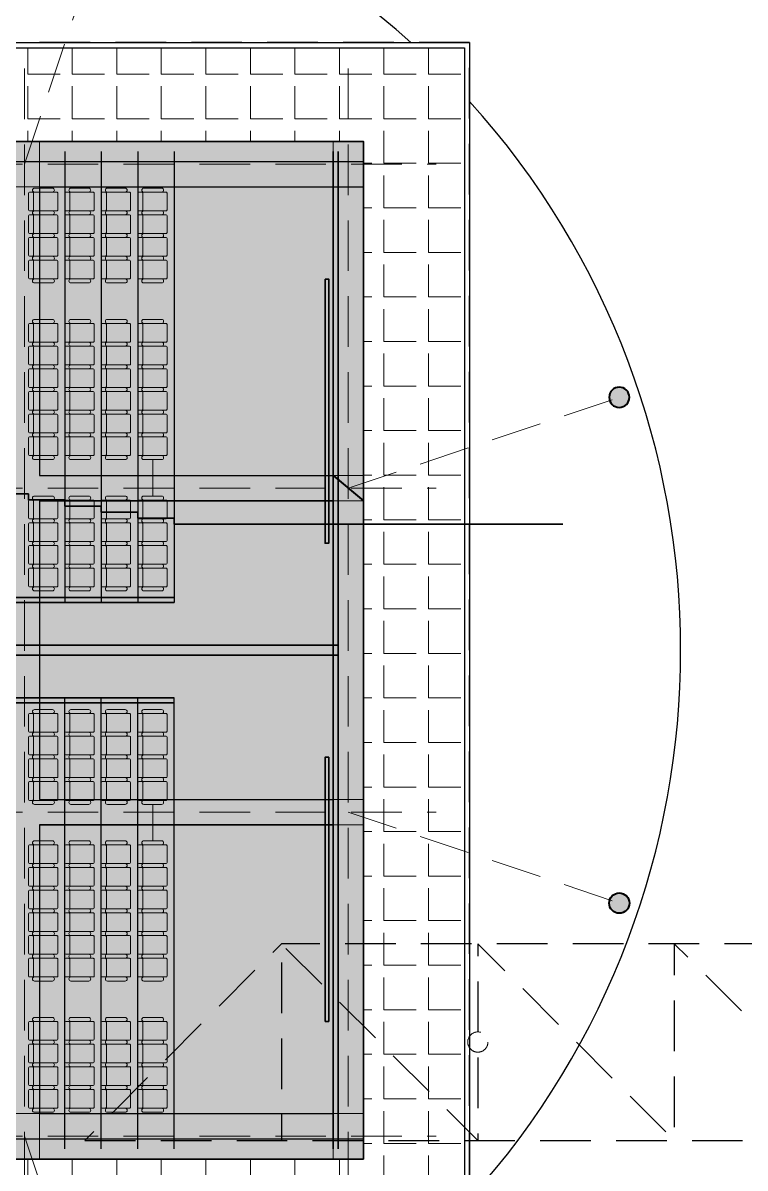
# Model space of a CAD drawing. Header units: inches. Extents: x -1373420 to 1275728, y -1279082 to 1370051.
# Drawn here: x -48688 to -47974, y 22900 to 24031 of the extents above; entities that cross this region are included whole.
import ezdxf

# ---------------------------------------------------------------- set-up
doc = ezdxf.new("R2010")
doc.units = ezdxf.units.IN
doc.header["$LTSCALE"] = 100
doc.header["$MEASUREMENT"] = 0
doc.linetypes.add('DASHED', pattern=[0.75, 0.5, -0.25])
for name, color, linetype, lineweight in [('beam', 40, 'Continuous', 15), ('Boundary', 1, 'Continuous', 35), ('Building', 250, 'Continuous', 60), ('centerline', 250, 'DASHED', 5), ('COLUMN', 1, 'Continuous', 40), ('Hatch', 213, 'Continuous', 13), ('i Furniture', 253, 'Continuous', 18), ('Stucture', 180, 'Continuous', 35), ('WALL', 7, 'Continuous', 35)]:
    doc.layers.add(name, color=color, linetype=linetype, lineweight=lineweight)
doc.layers.add('HS', color=7, linetype='Continuous')

# ---------------------------------------------------------------- blocks, each defined once
blk = doc.blocks.new('A$Cd32af88c')
at = {"layer": 'HS'}
h = blk.add_hatch(color=256, dxfattribs=at)
h.dxf.hatch_style = 1
h.paths.add_polyline_path([(0, 10, 1), (20, 10, 1)])
at = {"layer": 'COLUMN'}
blk.add_circle((10, 10), 10, dxfattribs=at)
blk = doc.blocks.new('A$C284706ac')
at = {"layer": 'COLUMN', "lineweight": 60}
h = blk.add_hatch(color=256, dxfattribs=at)
h.dxf.hatch_style = 1
h.paths.add_polyline_path([(1018.402762244747, 1036.728884257609), (1048.402762244747, 1036.728884257609), (1048.402762244747, 1081.728884257842), (1018.402762244747, 1081.728884257842)])
h.paths.add_polyline_path([(378.4027622446879, 1036.728884257493), (408.4027622446879, 1036.728884257493), (408.4027622446879, 1081.728884257725), (378.4027622446879, 1081.728884257725)])
h.paths.add_polyline_path([(698.4027622447461, 1036.728884257507), (728.4027622447461, 1036.728884257507), (728.4027622447461, 1081.72888425774), (698.4027622447461, 1081.72888425774)])
h.paths.add_polyline_path([(58.40276224474655, 1036.728884257609), (88.40276224474655, 1036.728884257609), (88.40276224474655, 1081.728884257842), (58.40276224474655, 1081.728884257842)])
h.paths.add_polyline_path([(1018.402762244747, 726.7288842577254), (1048.402762244747, 726.7288842577254), (1048.402762244747, 751.7288842577254), (1018.402762244747, 751.7288842577254)])
h.paths.add_polyline_path([(58.40276224474655, 726.7288842577254), (88.40276224474655, 726.7288842577254), (88.40276224474655, 751.7288842577254), (58.40276224474655, 751.7288842577254)])
h.paths.add_polyline_path([(58.40276224474655, 406.7288842577254), (88.40276224474655, 406.7288842577254), (88.40276224474655, 431.7288842577254), (58.40276224474655, 431.7288842577254)])
h.paths.add_polyline_path([(1018.402762244747, 406.7288842577254), (1048.402762244747, 406.7288842577254), (1048.402762244747, 431.7288842577254), (1018.402762244747, 431.7288842577254)])
h.paths.add_polyline_path([(698.4027622447461, 121.7288842580165), (728.4027622447461, 121.7288842580165), (728.4027622447461, 76.72888425778365), (698.4027622447461, 76.72888425778365)])
h.paths.add_polyline_path([(1018.402762244747, 121.7288842578419), (1048.402762244747, 121.7288842578419), (1048.402762244747, 76.72888425760902), (1018.402762244747, 76.72888425760902)])
h.paths.add_polyline_path([(378.4027622447461, 121.7288842579583), (408.4027622447461, 121.7288842579583), (408.4027622447461, 76.72888425772544), (378.4027622447461, 76.72888425772544)])
h.paths.add_polyline_path([(58.40276224474655, 121.7288842578419), (88.40276224474655, 121.7288842578419), (88.40276224474655, 76.72888425760902), (58.40276224474655, 76.72888425760902)])
blk.add_line((1018.402762244747, 751.7288842577254), (1048.402762244747, 726.7288842577254))
at = {"layer": 'beam', "lineweight": 25}
for p, q in [((58.40276224474655, 1061.728884257609), (1048.402762244746, 1061.728884257609)), ((1048.402762244746, 1061.728884257609), (1048.402762244747, 96.72888425784184)), ((728.4027622447461, 1036.728884257609), (728.4027622447461, 751.7288842577254)), ((728.4027622447461, 1036.728884257609), (1018.402762244746, 1036.728884257609)), ((1018.402762244746, 1036.728884257609), (1018.402762244746, 751.7288842577254)), ((728.4027622447461, 751.7288842577254), (1018.402762244747, 751.7288842577254)), ((728.4027622447461, 726.7288842577254), (728.4027622447461, 431.7288842577256)), ((728.4027622447461, 726.7288842577254), (1018.402762244747, 726.7288842577254)), ((1018.402762244746, 726.7288842577254), (1018.402762244746, 431.7288842577254)), ((728.4027622447461, 431.7288842577254), (1018.402762244747, 431.7288842577254)), ((728.4027622447461, 406.7288842577256), (728.4027622447461, 121.7288842580165)), ((728.4027622447461, 406.7288842577254), (1018.402762244747, 406.7288842577254)), ((1018.402762244746, 406.7288842577254), (1018.402762244746, 121.7288842578419)), ((728.4027622447461, 121.7288842578419), (1018.402762244747, 121.7288842578419)), ((58.40276224474655, 96.72888425784186), (1048.402762244747, 96.72888425784184))]:
    blk.add_line(p, q, dxfattribs=at)
for points in [[(728.4027622447461, 1036.728884257609), (728.4027622447461, 751.7288842577254)], [(1018.402762244747, 751.7288842577254), (1018.402762244747, 1036.728884257609), (1048.402762244747, 1036.728884257609), (1048.402762244741, 121.7288842580165)], [(728.4027622447461, 751.7288842577254), (1018.402762244747, 751.7288842577254)], [(1018.402762244747, 726.7288842577254), (728.4027622447461, 726.7288842577254)], [(728.4027622447461, 726.7288842577254), (728.4027622447461, 431.7288842577256)], [(1018.402762244747, 431.7288842577254), (1018.402762244747, 726.7288842577254)], [(728.4027622447461, 431.7288842577254), (1018.402762244747, 431.7288842577254)], [(728.4027622447461, 406.7288842577256), (728.4027622447277, 121.7288842580165)], [(1018.402762244747, 406.7288842577254), (728.4027622447461, 406.7288842577254)], [(1018.402762244747, 121.7288842580165), (1018.402762244747, 406.7288842577254)]]:
    blk.add_lwpolyline(points, dxfattribs=at)
at = {"layer": 'centerline'}
for p, q in [((713.4027622447466, 1059.228884257725), (803.1575591276924, 1327.134461229012)), ((713.4027622447466, 1153.728884257842), (713.4027622447461, 4.728884257609025)), ((1033.402762244746, 1153.728884257842), (1033.402762244746, 4.728884257609025)), ((-13.59723775525345, 1059.228884257725), (1120.402762244747, 1059.228884257725)), ((1033.402762244746, 739.2288842577254), (1301.308339216033, 828.9836811406713)), ((-13.59723775525345, 739.2288842577254), (1120.402762244747, 739.2288842577254)), ((-13.59723775525345, 419.2288842577254), (1120.402762244747, 419.2288842577254)), ((1033.402762244746, 419.2288842577254), (1301.308339216033, 329.4740873747796)), ((-13.59723775525345, 99.22888425772545), (1120.402762244747, 99.22888425772545)), ((713.4027622447466, 99.22888425772544), (803.1575591276924, -168.6766927135614))]:
    blk.add_line(p, q, dxfattribs=at)
for points in [[(698.4027622447461, 1036.728884257507), (728.4027622447461, 1036.728884257507), (728.4027622447461, 1081.72888425774), (698.4027622447461, 1081.72888425774)], [(1018.402762244747, 1036.728884257609), (1048.402762244747, 1036.728884257609), (1048.402762244747, 1081.728884257842), (1018.402762244747, 1081.728884257842)], [(1018.402762244747, 726.7288842577254), (1048.402762244747, 726.7288842577254), (1048.402762244747, 751.7288842577254), (1018.402762244747, 751.7288842577254)], [(1018.402762244747, 406.7288842577254), (1048.402762244747, 406.7288842577254), (1048.402762244747, 431.7288842577254), (1018.402762244747, 431.7288842577254)], [(698.4027622447461, 121.7288842580165), (728.4027622447461, 121.7288842580165), (728.4027622447461, 76.72888425778365), (698.4027622447461, 76.72888425778365)], [(1018.402762244747, 121.7288842578419), (1048.402762244747, 121.7288842578419), (1048.402762244747, 76.72888425760902), (1018.402762244747, 76.72888425760902)]]:
    blk.add_lwpolyline(points, close=True, dxfattribs=at)
at = {"lineweight": 60, "xscale": -1}
blk.add_blockref('A$Cd32af88c', (1311.308339216033, 818.9836811406713), dxfattribs=at)
at = {"lineweight": 60, "rotation": 180}
blk.add_blockref('A$Cd32af88c', (1311.308339216033, 339.4740873747796), dxfattribs=at)
blk = doc.blocks.new('A$Ccdfa7642')
at = {"lineweight": 25}
for radius, end in [(1472.528137423853, 54.48074741949418), (1424.528137423853, 54.48074741949436), (1376.528137423853, 54.48074741949455), (1328.528137423853, 54.48074741949474), (1280.528137423853, 54.48074741949496), (1232.528137423853, 54.4807474194952), (1184.528137423853, 54.48074741949544), (1136.528137423853, 54.48074741949572)]:
    blk.add_arc((-294.513722348785, 1315.725137791793), radius, 305.5192525804688, end, dxfattribs=at)
at = {"layer": 'Building', "lineweight": 35, "flags": 128}
blk.add_lwpolyline([(721.3400049508549, 2738.88776099866), (337.8955263247306, 2201.700333920693, -0.2422984408265646), (794.014415074743, 1315.725137791566, -0.2422984408272605), (337.8955263241871, 429.7499416625053), (721.3400049503173, -107.4374854158975, 0.2422984408272594), (1454.014415074743, 1315.725137791566, 0.2422984408271626)], format="xyb", close=True, dxfattribs=at)
blk = doc.blocks.new('A$C04492DD1')
for points in [[(70.00018030242063, 465, -0.4142135623730951), (95.00018030242063, 440), (95.00018030242063, 25, -0.4142135623730951), (70.00018030242063, 0), (-4.999819697579369, 0, -0.4142135623730951), (-29.99981969757937, 25), (-29.99981969757937, 440, -0.4142135623730951), (-4.999819697579369, 465)], [(565.0001803024206, 565, -1), (565.0001803024206, 465), (120.0001803024206, 465, -1), (120.0001803024206, 565)], [(545.0001803024206, 465), (675.0001803024206, 465, -0.4142135623730951), (700.0001803024206, 440), (700.0001803024206, 25, -0.4142135623730951), (675.0001803024206, 0), (120.0001803024206, 0, -0.4142135623730951), (95.00018030242063, 25), (95.00018030242063, 440, -0.4142135623730951), (120.0001803024206, 465)]]:
    blk.add_lwpolyline(points, format="xyb", close=True)
blk = doc.blocks.new('A$C68365294')
for points in [[(565.0001803024206, 664.9998824201175, -1), (565.0001803024206, 564.9998824201175), (120.0001803024206, 564.9998824201175, -1), (120.0001803024206, 664.9998824201175)], [(70.00018030242063, 99.9998824201175, 0.4142135623730951), (95.00018030242063, 124.9998824201175), (95.00018030242063, 539.9998824201175, 0.4142135623730951), (70.00018030242063, 564.9998824201175), (-4.999819697579369, 564.9998824201175, 0.4142135623730951), (-29.99981969757937, 539.9998824201175), (-29.99981969757937, 124.9998824201175, 0.4142135623730951), (-4.999819697579369, 99.9998824201175)], [(545.0001803024206, 99.9998824201175), (675.0001803024206, 99.9998824201175, 0.4142135623730951), (700.0001803024206, 124.9998824201175), (700.0001803024206, 539.9998824201175, 0.4142135623730951), (675.0001803024206, 564.9998824201175), (120.0001803024206, 564.9998824201175, 0.4142135623730951), (95.00018030242063, 539.9998824201175), (95.00018030242063, 124.9998824201175, 0.4142135623730951), (120.0001803024206, 99.9998824201175)], [(565.0001803024206, -0.0001175798824988306, 1), (565.0001803024206, 99.9998824201175), (120.0001803024206, 99.9998824201175, 1), (120.0001803024206, -0.0001175798824988306)]]:
    blk.add_lwpolyline(points, format="xyb", close=True)
blk = doc.blocks.new('A$C6dcdb081')
at = {"linetype": 'DASHED', "lineweight": 15, "flags": 128}
for points in [[(1727.826569023542, 1781.591195595698), (5028.683505890833, 1781.591195595698), (4834.515450780978, 1975.759250705538), (1921.994624133396, 1975.759250705538)], [(1727.826569019206, 1781.591195595698), (5028.683505886467, 1781.591195595698), (4834.515450776613, 1975.759250705538), (1921.994624129031, 1975.759250705538)]]:
    blk.add_lwpolyline(points, close=True, dxfattribs=at)
blk.add_lwpolyline([(4834.515450776613, 1975.759250705538), (4834.515450776613, 1781.591195595698), (4640.347395666788, 1975.759250705538), (4640.347395666788, 1781.591195595698), (4446.179340556962, 1975.759250705538), (4446.179340556962, 1781.591195595698), (4252.011285447108, 1975.759250705538), (4252.011285447108, 1781.591195595698), (4057.843230337283, 1975.759250705538), (4057.843230337283, 1781.591195595698), (3863.675175227429, 1975.759250705538), (3863.675175227429, 1781.591195595698), (3669.507120117603, 1975.759250705538), (3669.507120117603, 1781.591195595698), (3475.339065007749, 1975.759250705538), (3475.339065007749, 1781.591195595698), (3281.171009897924, 1975.759250705538), (3281.171009897924, 1781.591195595698), (3087.002954788069, 1975.759250705538), (3087.002954788069, 1781.591195595698), (2892.834899678244, 1975.759250705538), (2892.834899678244, 1781.591195595698), (2698.66684456839, 1975.759250705538), (2698.66684456839, 1781.591195595698), (2504.498789458565, 1975.759250705538), (2504.498789458565, 1781.591195595698), (2310.330734348739, 1975.759250705538), (2310.330734348739, 1781.591195595698), (2116.162679238885, 1975.759250705538), (2116.162679238885, 1781.591195595698), (1921.994624129031, 1975.759250705538), (1921.994624129031, 1781.591195595698)], dxfattribs=at)
at = {"lineweight": 15}
blk.add_blockref('A$Ccdfa7642', (1802.55496021529, 949.9002636257355), dxfattribs=at)

msp = doc.modelspace()

# ---------------------------------------------------------------- hatches: boundary and pattern name
at = {"layer": 'Hatch', "true_color": 0x939598}
h = msp.add_hatch(dxfattribs=at)
h.set_pattern_fill('ANGLE', color=252, scale=160)
h.set_pattern_definition([(0, (3985.200163361791, 0), (0, 44), [32, -12]), (90, (3985.200163361791, 0), (-44, 2.694222958124178e-15), [32, -12])])
h.paths.add_polyline_path([(-48251.05107875582, 24006.11985231402), (-49441.05107875877, 24006.11985231402), (-49441.05107875877, 22816.11985231402), (-48251.05107875582, 22816.11985231402)])
h.paths.add_polyline_path([(-48351.05107875582, 22908.61985231251), (-49341.05107875877, 22908.61985231251), (-49341.05107875877, 23913.61985231414), (-48351.05107875582, 23913.61985231414)], flags=16)
at = {"layer": 'HS', "lineweight": 60, "true_color": 0xfeeab9}
h = msp.add_hatch(color=254, dxfattribs=at)
h.dxf.hatch_style = 1
h.paths.add_polyline_path([(-49341.05107875877, 23913.61985231414), (-48351.05107875582, 23913.61985231414), (-48351.05107875582, 22908.61985231251), (-49341.05107875877, 22908.61985231251)])

# ---------------------------------------------------------------- linework, layer by layer
at = {"linetype": 'DASHED', "lineweight": 30, "flags": 128}
msp.add_lwpolyline([(-48626.26574760607, 22927.08564649076), (-45325.40881073881, 22927.08564649076), (-45519.57686584865, 23121.2537016006), (-48432.09769249623, 23121.2537016006)], close=True, dxfattribs=at)
msp.add_lwpolyline([(-45519.57686584865, 23121.2537016006), (-45519.57686584865, 22927.08564649076), (-45713.74492095849, 23121.2537016006), (-45713.74492095849, 22927.08564649076), (-45907.91297606833, 23121.2537016006), (-45907.91297606833, 22927.08564649076), (-46102.08103117817, 23121.2537016006), (-46102.08103117817, 22927.08564649076), (-46296.24908628801, 23121.2537016006), (-46296.24908628801, 22927.08564649076), (-46490.41714139784, 23121.2537016006), (-46490.41714139784, 22927.08564649076), (-46684.58519650768, 23121.2537016006), (-46684.58519650768, 22927.08564649076), (-46878.75325161752, 23121.2537016006), (-46878.75325161752, 22927.08564649076), (-47072.92130672736, 23121.2537016006), (-47072.92130672736, 22927.08564649076), (-47267.0893618372, 23121.2537016006), (-47267.0893618372, 22927.08564649076), (-47461.25741694703, 23121.2537016006), (-47461.25741694703, 22927.08564649076), (-47655.42547205687, 23121.2537016006), (-47655.42547205687, 22927.08564649076), (-47849.59352716671, 23121.2537016006), (-47849.59352716671, 22927.08564649076), (-48043.76158227655, 23121.2537016006), (-48043.76158227655, 22927.08564649076), (-48237.92963738639, 23121.2537016006), (-48237.92963738639, 22927.08564649076), (-48432.09769249623, 23121.2537016006), (-48432.09769249623, 22927.08564649076)], dxfattribs=at)
for start, end in [(47.90968889821475, 132.0903111017853), (317.9096888983241, 42.09031110190659)]:
    msp.add_arc((-48846.05107875877, 23411.11985231262), 808.5281374238571, start, end)
at = {"layer": 'Boundary'}
msp.add_lwpolyline([(-48154.05107875579, 23535.52982425121), (-48538.05107875579, 23535.52982425121), (-48538.05107875579, 23541.52982425121), (-48574.05107875579, 23541.52982425121), (-48574.05107875579, 23547.52982425121), (-48610.05107875579, 23547.52982425121), (-48610.05107875579, 23553.52982425121), (-48646.05107875579, 23553.52982425121), (-48646.05107875579, 23559.52982425121), (-48682.05107875579, 23559.52982425121), (-48682.05107875579, 23565.52982425121), (-48718.05107875579, 23565.52982425121), (-48718.05107875579, 23571.52982425121), (-48754.05107875579, 23571.52982425121), (-48754.05107875579, 23577.52982425121), (-48790.05107875579, 23577.52982425121), (-48790.05107875579, 23583.52982425121), (-48826.05107875579, 23583.52982425121), (-48826.05107875579, 23589.52982425121), (-48862.05107875579, 23589.52982425121), (-48862.05107875579, 23595.52982425121), (-48950.05107875583, 23595.5298242512), (-48950.05107875583, 23535.5298242512), (-49344.05107875875, 23535.5298242512)], dxfattribs=at)
at = {"layer": 'Building', "linetype": 'DASHED', "lineweight": 25, "flags": 128}
for points in [[(-49446.05107875582, 22811.11985231402), (-48246.05107875582, 22811.11985231402), (-48246.05107875582, 24011.11985231402), (-49446.05107875582, 24011.11985231402)], [(-49446.05107875877, 22811.11985231262), (-48246.05107875877, 22811.11985231262), (-48246.05107875877, 24011.11985231262), (-49446.05107875877, 24011.11985231262)], [(-48626.26574760312, 22927.08564649215), (-45325.40881073585, 22927.08564649215), (-45519.57686584571, 23121.25370160199), (-48432.09769249329, 23121.25370160199)]]:
    msp.add_lwpolyline(points, close=True, dxfattribs=at)
at = {"layer": 'centerline'}
msp.add_circle((-48237.92963738639, 23024.16967404568), 10, dxfattribs=at)
at = {"layer": 'i Furniture'}
for p, q in [((-48559.27421925167, 23563.35326660224), (-48559.27421925167, 23599.35326660224)), ((-48559.27421924954, 23258.88643802018), (-48559.27421924903, 23222.88643802018))]:
    msp.add_line(p, q, dxfattribs=at)
at = {"layer": 'Stucture'}
for points in [[(-48388.90076895844, 23777.64066195607), (-48385.36209832685, 23777.64066195607), (-48385.36209832685, 23516.82577442508), (-48388.90076895844, 23516.82577442508)], [(-48388.90076895332, 23044.59904266873), (-48385.36209832173, 23044.59904266879), (-48385.36209832537, 23305.41393019977), (-48388.90076895696, 23305.41393019972)]]:
    msp.add_lwpolyline(points, close=True, dxfattribs=at)
at = {"layer": 'WALL', "lineweight": 25}
for p, q in [((-48646.05107875581, 23903.61985231416), (-48646.05107875581, 23458.119852314)), ((-48610.05107875581, 23903.61985231416), (-48610.05107875581, 23458.119852314)), ((-48574.05107875581, 23903.61985231416), (-48574.05107875581, 23458.119852314)), ((-48538.05107875581, 23903.61985231416), (-48538.0510787558, 23458.119852314)), ((-48538.05107875581, 23903.61985231416), (-48538.0510787558, 23458.119852314)), ((-48538.05107875581, 23903.61985231416), (-48538.0510787558, 23458.119852314)), ((-48646.05107874893, 22918.61985230705), (-48646.05107875515, 23364.11985230721)), ((-48610.05107874893, 22918.61985230755), (-48610.05107875515, 23364.11985230771)), ((-48574.05107874893, 22918.61985230806), (-48574.05107875515, 23364.11985230821)), ((-48538.05107874893, 22918.61985230856), (-48538.05107875514, 23364.11985230871)), ((-48538.05107874893, 22918.61985230856), (-48538.05107875514, 23364.11985230871)), ((-48538.05107874893, 22918.61985230856), (-48538.05107875514, 23364.11985230871))]:
    msp.add_line(p, q, dxfattribs=at)
at = {"layer": 'WALL'}
for p, q in [((-48381.05107875582, 23903.61985231413), (-48381.05107875582, 23416.11985231401)), ((-48376.05107875582, 23903.61985231413), (-48376.05107875581, 23416.11985231401)), ((-48897.05107875585, 23463.11985231401), (-48538.05107875581, 23463.11985231401)), ((-48897.05107875585, 23458.11985231401), (-48538.05107875581, 23458.11985231401)), ((-48381.05107874893, 22918.61985231078), (-48381.05107875574, 23406.11985231401)), ((-48376.05107874893, 22918.61985231085), (-48376.05107875574, 23406.11985231401)), ((-48897.05107875518, 23364.11985230369), (-48538.05107875515, 23364.11985230871)), ((-48897.05107875512, 23359.11985230369), (-48538.05107875508, 23359.11985230871))]:
    msp.add_line(p, q, dxfattribs=at)
at = {"layer": 'WALL', "lineweight": 30}
msp.add_lwpolyline([(-48881.24476204214, 24011.11985231402), (-48246.05107875582, 24011.11985231402), (-48246.05107875582, 22811.11985231402), (-49446.05107875877, 22811.11985231402), (-49446.05107875877, 23289.2690360362)], dxfattribs=at)
msp.add_lwpolyline([(-49441.05107875877, 24006.11985231402), (-48251.05107875582, 24006.11985231402), (-48251.05107875582, 22816.11985231402), (-49441.05107875877, 22816.11985231402)], close=True, dxfattribs=at)
msp.add_lwpolyline([(-49441.05107875877, 24006.11985231402), (-48251.05107875582, 24006.11985231402), (-48251.05107875582, 22816.11985231402), (-49441.05107875877, 22816.11985231402)], close=True, dxfattribs=at)
at = {"layer": 'WALL'}
for points in [[(-49341.05107875877, 23913.61985231414), (-48351.05107875582, 23913.61985231414), (-48351.05107875582, 22908.61985231251), (-49341.05107875877, 22908.61985231251)], [(-49341.05107875877, 23913.61985231414), (-48351.05107875582, 23913.61985231414), (-48351.05107875582, 22908.61985231251), (-49341.05107875877, 22908.61985231251)], [(-49014.81107875588, 23416.119852314), (-48376.05107875581, 23416.11985231401), (-48376.05107875581, 23406.11985230946), (-49014.81107875588, 23406.11985230945)]]:
    msp.add_lwpolyline(points, close=True, dxfattribs=at)

# ---------------------------------------------------------------- block references
for name, p in [('A$C6dcdb081', (-50354.09231663104, 21145.49445089645)), ('A$Ccdfa7642', (-48551.53735640999, 22095.3947145208))]:
    msp.add_blockref(name, p)
at = {"layer": 'COLUMN', "lineweight": 60}
for p in [(-49399.45384100056, 22831.89096805629), (-49399.45384100352, 22831.8909680549)]:
    msp.add_blockref('A$C284706ac', p, dxfattribs=at)
at = {"layer": 'i Furniture', "linetype": 'Continuous', "lineweight": 9, "xscale": 0.039669421487603, "yscale": 0.039669421487603, "zscale": 0.039669421487603}
for name, p in [('A$C68365294', (-48680.86100326367, 23841.03950561086)), ('A$C68365294', (-48644.86100326367, 23841.03944882464)), ('A$C68365294', (-48608.86100326367, 23841.03939203843)), ('A$C68365294', (-48572.86100326662, 23841.03939203843)), ('A$C68365294', (-48680.86100326367, 23711.4196141139)), ('A$C68365294', (-48644.86100326367, 23711.41955732769)), ('A$C68365294', (-48608.86100326367, 23711.41950054147)), ('A$C68365294', (-48572.86100326367, 23711.41950054147)), ('A$C04492DD1', (-48680.86100326366, 23540.93992988932)), ('A$C04492DD1', (-48644.86100326366, 23540.93998667553)), ('A$C04492DD1', (-48608.86100326366, 23540.94004346175)), ('A$C04492DD1', (-48572.86100326366, 23540.94004346175)), ('A$C04492DD1', (-48680.86100326366, 23518.52670674882)), ('A$C04492DD1', (-48644.86100326366, 23518.52676353504)), ('A$C04492DD1', (-48608.86100326366, 23518.52682032125)), ('A$C04492DD1', (-48572.86100326366, 23518.52682032125)), ('A$C04492DD1', (-48680.86028435179, 23496.11342682211)), ('A$C04492DD1', (-48644.86028435176, 23496.11348360833)), ('A$C04492DD1', (-48608.86028435179, 23496.11354039454)), ('A$C04492DD1', (-48572.86028435176, 23496.11354039454)), ('A$C68365294', (-48680.86100326248, 23326.12628246293)), ('A$C68365294', (-48644.86100326248, 23326.12622567722)), ('A$C68365294', (-48608.86100326248, 23326.12616889151)), ('A$C68365294', (-48572.86100326248, 23326.12616889201)), ('A$C04492DD1', (-48680.86100326072, 23200.47310130555)), ('A$C04492DD1', (-48644.86100326072, 23200.47315809227)), ('A$C04492DD1', (-48608.86100326072, 23200.47321487899)), ('A$C04492DD1', (-48572.86100326072, 23200.47321487949)), ('A$C04492DD1', (-48680.8610032604, 23178.05987816506)), ('A$C04492DD1', (-48644.8610032604, 23178.05993495178)), ('A$C04492DD1', (-48608.8610032604, 23178.05999173849)), ('A$C04492DD1', (-48572.8610032604, 23178.059991739)), ('A$C04492DD1', (-48680.86028434821, 23155.64659823835)), ('A$C04492DD1', (-48644.86028434819, 23155.64665502507)), ('A$C04492DD1', (-48608.86028434821, 23155.64671181178)), ('A$C04492DD1', (-48572.86028434819, 23155.64671181229)), ('A$C04492DD1', (-48680.86100325978, 23133.23337509785)), ('A$C04492DD1', (-48644.86100325978, 23133.23343188457)), ('A$C04492DD1', (-48608.86100325978, 23133.23348867129)), ('A$C04492DD1', (-48572.86100325978, 23133.23348867179)), ('A$C04492DD1', (-48680.86028434759, 23110.82009517114)), ('A$C04492DD1', (-48644.86028434756, 23110.82015195786)), ('A$C04492DD1', (-48608.86028434759, 23110.82020874458)), ('A$C04492DD1', (-48572.86028434756, 23110.82020874508)), ('A$C04492DD1', (-48680.86100325828, 23026.0267067414)), ('A$C04492DD1', (-48644.86100325828, 23026.02676352811)), ('A$C04492DD1', (-48608.86100325828, 23026.02682031483)), ('A$C04492DD1', (-48572.86100325828, 23026.02682031534)), ('A$C04492DD1', (-48680.86100325797, 23003.6134836009)), ('A$C04492DD1', (-48644.86100325797, 23003.61354038762)), ('A$C04492DD1', (-48608.86100325797, 23003.61359717434)), ('A$C04492DD1', (-48572.86100325797, 23003.61359717484)), ('A$C04492DD1', (-48680.86028434578, 22981.20020367419)), ('A$C04492DD1', (-48644.86028434575, 22981.20026046091)), ('A$C04492DD1', (-48608.86028434578, 22981.20031724763)), ('A$C04492DD1', (-48572.86028434575, 22981.20031724813))]:
    msp.add_blockref(name, p, dxfattribs=at)
at = {"layer": 'i Furniture', "linetype": 'Continuous', "lineweight": 9, "xscale": -0.039669421487603, "yscale": 0.039669421487603, "zscale": 0.039669421487603, "rotation": 180}
for name, p in [('A$C04492DD1', (-48680.86028435179, 23841.03950094653)), ('A$C04492DD1', (-48644.86028435176, 23841.03944416032)), ('A$C04492DD1', (-48608.86028435179, 23841.0393873741)), ('A$C04492DD1', (-48572.86028435176, 23841.0393873741)), ('A$C04492DD1', (-48680.86100326366, 23818.62622101982)), ('A$C04492DD1', (-48644.86100326366, 23818.62616423361)), ('A$C04492DD1', (-48608.86100326366, 23818.62610744739)), ('A$C04492DD1', (-48572.86100326366, 23818.62610744739)), ('A$C04492DD1', (-48680.86100326366, 23796.21299787933)), ('A$C04492DD1', (-48644.86100326366, 23796.21294109311)), ('A$C04492DD1', (-48608.86100326366, 23796.2128843069)), ('A$C04492DD1', (-48572.86100326366, 23796.2128843069)), ('A$C04492DD1', (-48680.86028435179, 23711.41960944958)), ('A$C04492DD1', (-48644.86028435176, 23711.41955266336)), ('A$C04492DD1', (-48608.86028435179, 23711.41949587715)), ('A$C04492DD1', (-48572.86028435176, 23711.41949587715)), ('A$C04492DD1', (-48680.86100326366, 23689.00632952287)), ('A$C04492DD1', (-48644.86100326366, 23689.00627273665)), ('A$C04492DD1', (-48608.86100326366, 23689.00621595044)), ('A$C04492DD1', (-48572.86100326366, 23689.00621595044)), ('A$C04492DD1', (-48680.86028435179, 23666.59310638237)), ('A$C04492DD1', (-48644.86028435176, 23666.59304959616)), ('A$C04492DD1', (-48608.86028435179, 23666.59299280994)), ('A$C04492DD1', (-48572.86028435176, 23666.59299280994)), ('A$C04492DD1', (-48680.86100326366, 23644.17982645566)), ('A$C04492DD1', (-48644.86100326366, 23644.17976966945)), ('A$C04492DD1', (-48608.86100326366, 23644.17971288323)), ('A$C04492DD1', (-48572.86100326366, 23644.17971288323)), ('A$C04492DD1', (-48680.86100326366, 23621.76660331517)), ('A$C04492DD1', (-48644.86100326366, 23621.76654652895)), ('A$C04492DD1', (-48608.86100326366, 23621.76648974274)), ('A$C04492DD1', (-48572.86100326366, 23621.76648974274)), ('A$C68365294', (-48680.86100326367, 23496.11342215779)), ('A$C68365294', (-48644.86100326367, 23496.113478944)), ('A$C68365294', (-48608.86100326367, 23496.11353573022)), ('A$C68365294', (-48572.86100326367, 23496.11353573022)), ('A$C04492DD1', (-48680.86028435059, 23326.12627779861)), ('A$C04492DD1', (-48644.86028435057, 23326.1262210129)), ('A$C04492DD1', (-48608.86028435059, 23326.12616422718)), ('A$C04492DD1', (-48572.86028435057, 23326.12616422769)), ('A$C04492DD1', (-48680.86100326216, 23303.7129978719)), ('A$C04492DD1', (-48644.86100326216, 23303.71294108619)), ('A$C04492DD1', (-48608.86100326216, 23303.71288430047)), ('A$C04492DD1', (-48572.86100326216, 23303.71288430098)), ('A$C04492DD1', (-48680.86100326185, 23281.2997747314)), ('A$C04492DD1', (-48644.86100326185, 23281.29971794569)), ('A$C04492DD1', (-48608.86100326185, 23281.29966115998)), ('A$C04492DD1', (-48572.86100326185, 23281.29966116048)), ('A$C68365294', (-48680.86100325947, 23110.82009050682)), ('A$C68365294', (-48644.86100325947, 23110.82014729354)), ('A$C68365294', (-48608.86100325947, 23110.82020408025)), ('A$C68365294', (-48572.86100325947, 23110.82020408076)), ('A$C68365294', (-48680.86100325766, 22981.20019900987)), ('A$C68365294', (-48644.86100325766, 22981.20025579658)), ('A$C68365294', (-48608.86100325766, 22981.2003125833)), ('A$C68365294', (-48572.86100326061, 22981.20031258381))]:
    msp.add_blockref(name, p, dxfattribs=at)

doc.saveas('drawing.dxf')
